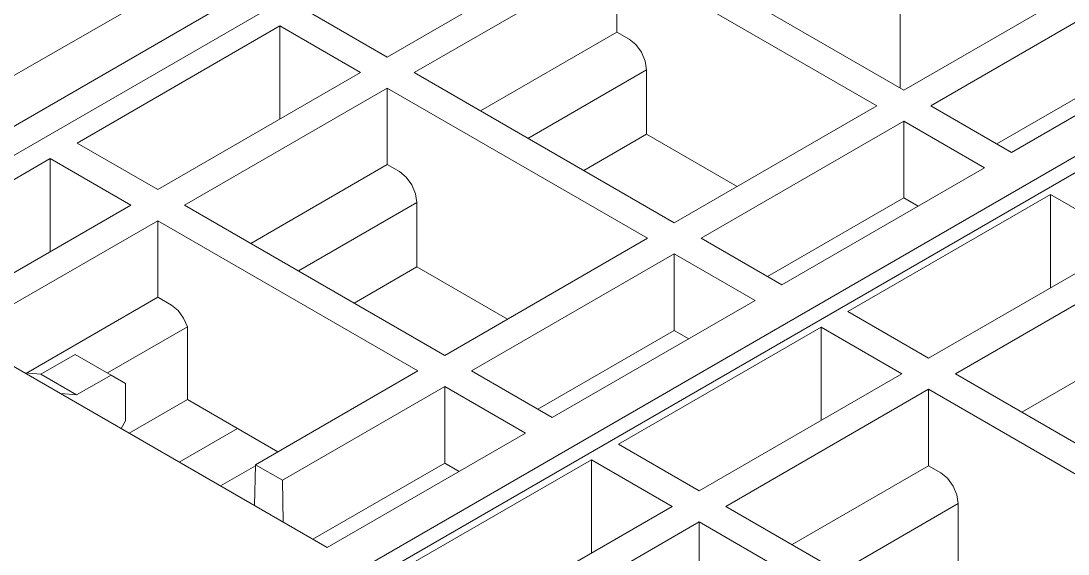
# Model space of a CAD drawing. Header units: inches. Extents: x 67578 to 72421, y -34894 to -31675.
# Drawn here: x 70324.48 to 70357.33, y -33294.12 to -33277.41 of the extents above; entities that cross this region are included whole.
import ezdxf

# ---------------------------------------------------------------- set-up
doc = ezdxf.new("R2010")
doc.units = ezdxf.units.IN
doc.header["$MEASUREMENT"] = 0

# ---------------------------------------------------------------- blocks, each defined once
blk = doc.blocks.new('ET200S')
at = {"lineweight": 0}
for p, q in [((65.08, 37.544), (110.119, 63.547)), ((65.619, 37.28), (87.186, 49.731)), ((90.406, 46.359), (90.406, 42.827)), ((80.294, 43.439), (84.29, 45.747)), ((90.477, 42.786), (85.349, 45.747)), ((84.82, 45.441), (80.824, 43.134)), ((84.82, 45.441), (84.82, 43.933)), ((84.82, 45.441), (89.947, 42.481)), ((90.477, 42.786), (94.473, 45.093)), ((76.227, 44.968), (72.201, 42.66)), ((95.002, 44.788), (91.006, 42.481)), ((80.294, 43.439), (78.702, 44.359)), ((78.173, 44.053), (74.177, 41.746)), ((78.173, 44.053), (78.173, 42.215)), ((78.173, 44.053), (79.765, 43.134)), ((76.291, 31.345), (97.858, 43.796)), ((84.82, 43.933), (82.13, 42.38)), ((85.06, 43.794), (84.82, 43.933)), ((85.06, 43.794), (85.192, 43.687)), ((92.598, 41.562), (96.594, 43.869)), ((85.192, 43.687), (85.304, 43.535)), ((76.122, 30.927), (97.689, 43.379)), ((85.304, 43.535), (85.378, 43.36)), ((85.378, 43.36), (85.404, 43.188)), ((85.404, 43.188), (83.067, 41.838)), ((85.404, 43.188), (85.404, 41.92)), ((95.002, 43.28), (92.312, 41.727)), ((75.769, 40.827), (79.765, 43.134)), ((85.951, 40.174), (80.824, 43.134)), ((80.294, 42.828), (76.298, 40.521)), ((80.294, 42.828), (80.294, 41.32)), ((80.294, 42.828), (85.422, 39.868)), ((85.951, 40.174), (89.947, 42.481)), ((92.598, 41.562), (91.006, 42.481)), ((90.477, 42.175), (86.481, 39.868)), ((90.477, 42.175), (90.477, 40.667)), ((90.477, 42.175), (92.069, 41.256)), ((84.165, 41.205), (85.404, 41.92)), ((87.19, 40.889), (85.404, 41.92)), ((75.769, 40.827), (74.177, 41.746)), ((73.648, 41.44), (69.74, 39.184)), ((73.648, 41.44), (73.648, 39.602)), ((73.648, 41.44), (75.239, 40.521)), ((80.294, 41.32), (77.604, 39.767)), ((80.534, 41.182), (80.294, 41.32)), ((80.534, 41.182), (80.667, 41.074)), ((88.073, 38.949), (92.069, 41.256)), ((80.667, 41.074), (80.778, 40.922)), ((80.778, 40.922), (80.852, 40.747)), ((80.852, 40.747), (80.879, 40.575)), ((90.477, 40.667), (87.787, 39.114)), ((93.37, 40.731), (89.374, 38.424)), ((90.762, 40.502), (90.477, 40.667)), ((93.37, 40.731), (93.37, 38.893)), ((93.37, 40.731), (94.962, 39.812)), ((72.039, 38.674), (75.239, 40.521)), ((81.426, 37.561), (76.298, 40.521)), ((80.879, 40.575), (78.542, 39.226)), ((80.879, 40.575), (80.879, 39.307)), ((75.769, 40.215), (72.569, 38.368)), ((75.769, 40.215), (75.769, 38.707)), ((75.769, 40.215), (80.896, 37.255)), ((81.426, 37.561), (85.422, 39.868)), ((88.073, 38.949), (86.481, 39.868)), ((90.966, 37.505), (94.962, 39.812)), ((85.951, 39.562), (81.955, 37.255)), ((85.951, 39.562), (85.951, 38.054)), ((85.951, 39.562), (87.543, 38.643)), ((95.491, 39.506), (91.495, 37.199)), ((79.64, 38.592), (80.879, 39.307)), ((82.664, 38.276), (80.879, 39.307)), ((79.11, 33.775), (69.74, 39.184)), ((75.769, 38.707), (73.182, 37.214)), ((76.037, 38.553), (75.769, 38.707)), ((83.547, 36.336), (87.543, 38.643)), ((76.037, 38.553), (76.168, 38.447)), ((76.168, 38.447), (76.278, 38.297)), ((90.966, 37.505), (89.374, 38.424)), ((76.278, 38.297), (76.353, 38.124)), ((76.353, 38.124), (74.778, 37.215)), ((76.353, 38.124), (76.353, 36.694)), ((85.951, 38.054), (83.261, 36.501)), ((88.845, 38.118), (84.849, 35.811)), ((86.237, 37.889), (85.951, 38.054)), ((88.845, 38.118), (88.845, 36.28)), ((88.845, 38.118), (90.437, 37.199)), ((95.491, 37.998), (92.801, 36.445)), ((74.143, 37.582), (73.462, 37.189)), ((74.143, 37.582), (74.85, 37.173)), ((73.462, 37.189), (73.148, 37.217)), ((73.462, 37.189), (74.169, 36.781)), ((74.85, 37.173), (74.169, 36.781)), ((74.85, 37.173), (75.132, 37.01)), ((77.696, 35.408), (80.896, 37.255)), ((83.547, 36.336), (81.955, 37.255)), ((86.441, 34.892), (90.437, 37.199)), ((96.623, 34.239), (91.495, 37.199)), ((75.132, 36.275), (75.132, 37.01)), ((74.169, 36.781), (73.855, 36.809)), ((81.426, 36.95), (78.226, 35.102)), ((81.426, 36.95), (81.426, 35.441)), ((81.426, 36.95), (83.018, 36.03)), ((90.966, 36.893), (86.97, 34.586)), ((90.966, 36.893), (90.966, 35.385)), ((90.966, 36.893), (96.094, 33.933)), ((75.203, 36.03), (76.353, 36.694)), ((78.139, 35.663), (76.353, 36.694)), ((75.132, 36.275), (75.044, 36.122)), ((76.193, 35.459), (77.343, 36.123)), ((79.11, 33.775), (83.018, 36.03)), ((86.441, 34.892), (84.849, 35.811)), ((84.319, 35.505), (80.412, 33.25)), ((84.319, 35.505), (84.319, 33.667)), ((84.319, 35.505), (85.911, 34.586)), ((77.696, 35.387), (77.006, 34.989)), ((77.696, 35.408), (77.678, 34.602)), ((78.226, 35.102), (77.696, 35.408)), ((81.426, 35.441), (78.825, 33.94)), ((81.712, 35.276), (81.426, 35.441)), ((90.966, 35.385), (88.276, 33.832)), ((91.206, 35.247), (90.966, 35.385)), ((78.244, 34.275), (78.226, 35.102)), ((91.206, 35.247), (91.338, 35.139)), ((91.338, 35.139), (91.45, 34.987)), ((91.45, 34.987), (91.524, 34.812)), ((91.524, 34.812), (91.55, 34.64)), ((82.711, 32.739), (85.911, 34.586)), ((92.097, 31.626), (86.97, 34.586)), ((91.55, 34.64), (89.214, 33.291)), ((91.55, 34.64), (91.55, 33.372)), ((86.441, 34.281), (83.24, 32.433)), ((86.441, 34.281), (86.441, 32.772)), ((86.441, 34.281), (91.568, 31.32))]:
    blk.add_line(p, q, dxfattribs=at)

msp = doc.modelspace()

# ---------------------------------------------------------------- block references
at = {"xscale": 1.59100124616462, "yscale": 1.59100124616462, "zscale": 1.59100124616462}
msp.add_blockref('ET200S', (70208.226, -33347.652), dxfattribs=at)

doc.saveas('drawing.dxf')
